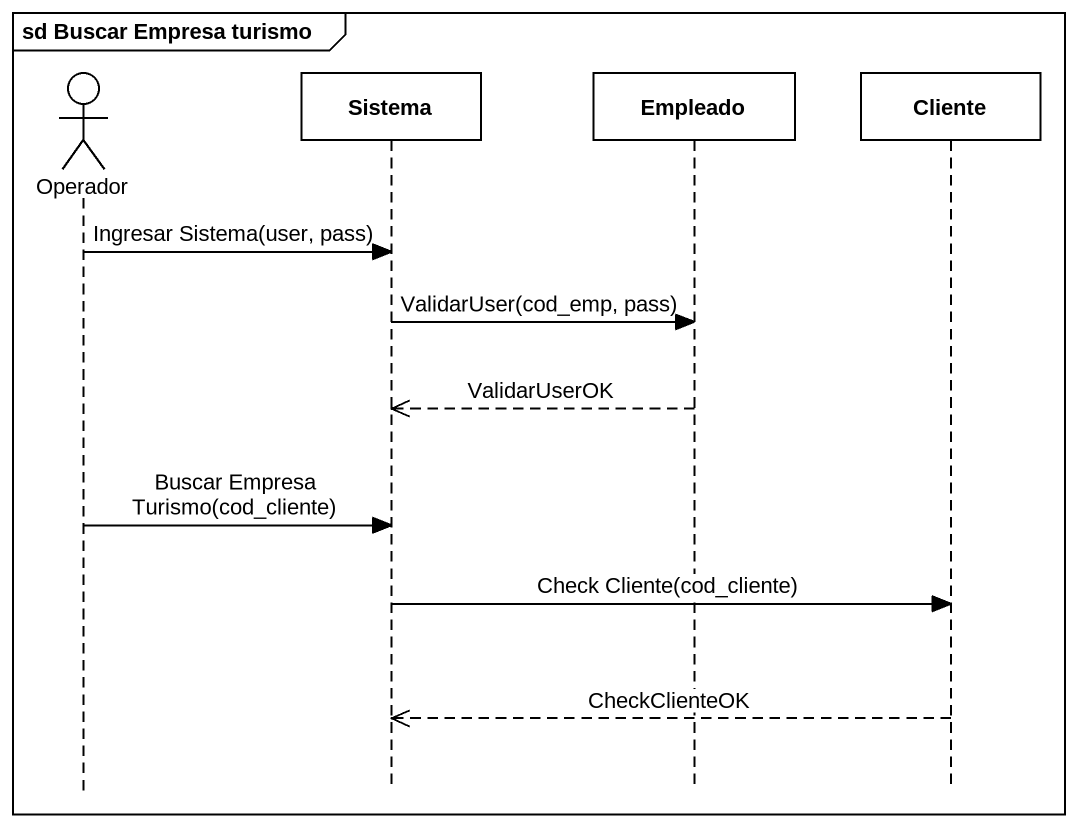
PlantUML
@startuml
mainframe sd Buscar Empresa turismo
hide footbox
actor Operador
participant Sistema
participant Empleado
participant Cliente

Operador -> Sistema : Ingresar Sistema(user, pass)
Sistema -> Empleado : ValidarUser(cod_emp, pass)
Empleado -->> Sistema : ValidarUserOK
Operador -> Sistema : Buscar Empresa Turismo(cod_cliente)
Sistema -> Cliente : Check Cliente(cod_cliente)
Cliente -->> Sistema : CheckClienteOK
@enduml
